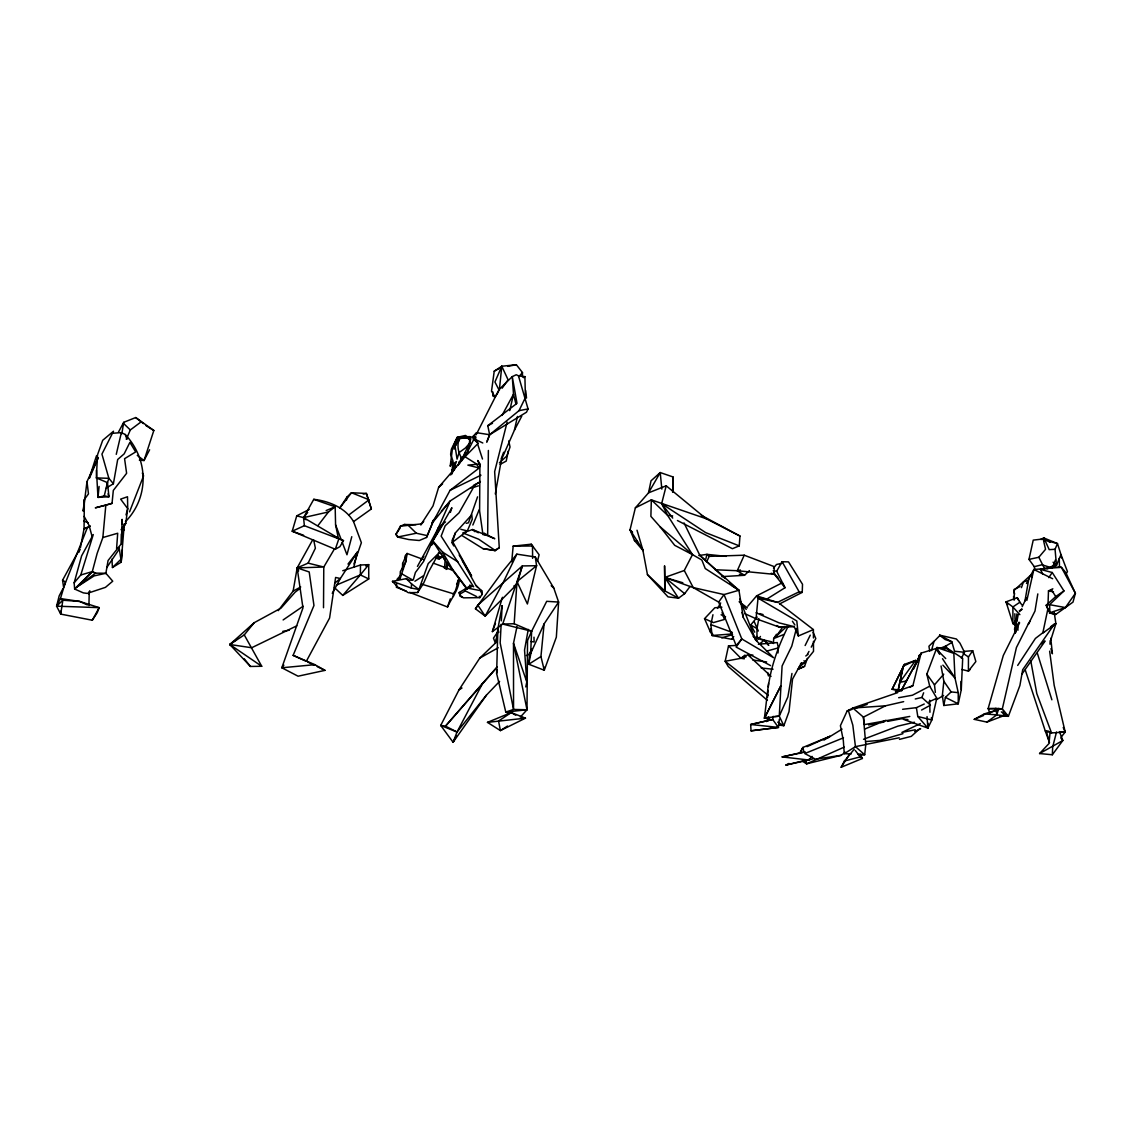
<?xml version="1.0" encoding="UTF-8"?>
<svg xmlns="http://www.w3.org/2000/svg" width="1132" height="1132" viewBox="0 0 1132 1132"><rect width="100%" height="100%" fill="white"/><g stroke="black" fill="none" stroke-linecap="round" stroke-linejoin="round"><path stroke-width="1.5" d="M522.46 377.041L522.475 372.555L516.362 364.73L501.787 366.259L494.231 371.183L491.514 391.233L495.052 397.007L498.448 391.799M526.507 398.082L525.687 390.554M798.343 635.986L794.211 626.661L779.821 627.298L756.049 618.737L758.03 598.092L756.615 595.871L782.353 582.754L785 587.734L767.057 598.955L758.03 598.092L796.815 620.987L798.343 635.986L813.399 629.59L813.441 637.967M963.955 651.409L972.699 650.702L968.454 656.942L968.398 671.106L961.832 669.465M323.511 607.714L323.78 567.019L334.506 548.822M451.541 461.474L452.942 469.469L453.012 461.177L450.621 454.272L451.413 449.135L457.229 437.32L465.493 435.452L468.86 437.928L469.766 440.051L469.299 443.574L462.394 458.036M106.861 485.331L107.455 482.628L96.333 477.902L97.536 454.767L102.701 440.306L113.497 431.235L101.937 454.102L108.87 478.327L107.455 482.628L108.955 496.736L97.989 497.401L96.404 470.205M756.884 641.278L757.011 628.515L758.85 618.567M672.818 491.076L672.988 476.94L660.225 472.553L651.013 480.831L648.523 492.845L635.363 507.858L630.043 529.833L634.444 540.473L643.231 550.803M342.784 595.404L360.358 574.914L360.485 565.01L368.707 564.642L368.749 578.947L342.784 595.404L334.393 587.565M80.429 547.662L84.051 528.8L84.376 499.41L88.466 493.892L86.994 481.609L97.989 457.965M401.082 574.787L397.063 579.301L399.992 579.032C402.454 570.528 406.19 562.491 407.096 553.463L423.51 559.533M488.373 450.451L487.666 535.252L494.797 538.719L472.539 529.55L462.818 532.931L478.638 539.2L495.377 550.562L499.269 547.732L494.656 471.634L507.136 422.123M520.324 717.108L527.003 709.764L527.526 640.981M452.248 472.412L452.333 468.153L454.073 463.724M88.919 605.634L89.244 591.512M672.649 492.293L672.988 476.94M1014.838 613.756L1015.432 632.873L1015.531 628.501M111.898 559.137L112.45 567.528L121.181 562.194L124.294 523.607M508.763 713.457L505.778 712.056L496.623 673.399L497.854 629.137L502.155 605.648L501.335 620.874M105.828 573.556L108.064 560.552L121.407 543.671L122.129 519.347L121.747 524.286M1017.894 630.298L1017.993 627.057L1015.036 631.897L1016.281 625.02M779.552 603.936L802.234 592.376L802.517 584.282L788.495 561.882L782.099 561.727L776.679 571.221L785 587.734L773.538 573.117M1047.864 608.959L1042.798 633.085L1055.901 623.69L1054.175 612.285M1048.034 604.021L1048.487 590.847L1052.845 588.796M402.398 569.58L402.652 563.467L407.096 553.463L405.058 556.081L405.921 561.911L400.332 571.561L399.992 579.032M526.38 655.584L530.653 653.419L531.63 631.246L546.699 601.318L558.614 602.068L556.336 637.175L544.266 670.229L528.729 664.229L529.818 652.287M941.074 665.998L943.847 681.252L942.333 695.656L943.791 705.491L958.252 703.821L961.28 689.657L962.695 658.315L948.22 649.018L936.914 647.518L926.839 674.177L929.726 686.19L936.801 698.246L931.834 719.966L927.886 728.102L903.704 719.457M408.143 592.701L417.651 592.531L423.623 583.206L428.646 571.688L439.046 552.883L428.207 563.595L418.939 589.503L411.326 588.06L411.524 583.857L406.063 578.494L409.43 580.249L413.265 579.924L415.402 572.509L423.566 561.514L438.749 527.243L445.527 521.937M778.901 725.032L783.839 725.725L779.255 716.146L782.099 665.97L791.777 646.117L796.419 628.486M1050.128 731.612L1049.024 743.498L1039.586 753.544L1052.321 754.761L1052.689 746.922L1056.496 732.064M1049.987 644.193L1050.156 640.684M773.425 643.514L773.68 638.575L776.495 634.26M501.151 624.256L500.16 642.877L513.546 709.439L527.003 709.764L513.504 643.287L517.013 626.52M929.966 712.254L929.669 700.184M526.819 642.113L531.63 631.246L514.169 623.732L516.984 581.636L522.347 565.929L536.568 565.717L535.28 556.972L516.843 554.142L502.495 571.731L475.44 608.804L485.189 616.105L516.885 584.395L522.347 565.929L477.817 605.096L475.44 608.804M767.553 697.27L768.048 690.364M768.288 686.912C771.034 666.04 778.476 645.792 787.787 627.001M777.981 652.98L778.349 647.872L777.245 642.566L758.355 644.25M116.582 548.652L117.7 533.243L102.856 537.544L97.154 553.407L92.3 571.618L74.641 589.036L83.315 592.871L87.221 593.409L105.46 587.352L112.733 581.197L105.899 573.287L95.612 573.132L92.3 571.618L80.768 574.985L74.16 582.824L74.641 589.036L92.3 571.618L95.3 573.259M677.431 520.522L732.418 548.695L739.238 545.865L739.96 536.044L701.26 515.301M1015.432 632.873L1016.876 613.884M396.653 584.098L396.398 587.296L406.289 591.116M444.452 568.391L445.329 558.401M446.065 569.453L446.659 562.689M447.154 569L447.607 563.835M102.856 537.544L105.828 505.155L112.04 503.372L113.313 490.425L126.614 473.303L124.577 458.686L135.67 451.923L129.897 442.357L124.166 453.861L117.686 459.507L113.398 483.746L106.266 488.048M476.105 434.83L499.113 389.45L512.272 376.616L516.263 374.749L518.456 375.81L528.064 408.935L526.479 412.218L489.647 434.73L476.657 432.693L473.728 436.075L473.431 439.075L475.341 439.81L475.61 436.895L473.275 436.174L473.431 439.075L477.633 442.725M511.706 561.797L513.164 546.148L531.248 544.195L539.101 554.737L537.502 561.246M84.221 507.872L83.273 510.985L84.376 499.41M1031.804 577.221L1032.115 573.853L1013.72 590.734L1014.654 594.074M544.266 667.144L544.266 670.229L540.94 656.56L544.11 623.874L558.614 602.068L553.803 588.088L535.28 556.972M99.107 486.463L97.989 497.401L104.257 495.915L108.955 496.736L108.064 493.835M501.787 366.259L499.297 390.483L494.925 381.993L501.787 366.259L508.084 379.786L502.141 388.205M851.08 754.011L844.274 753.657L843.326 740.498L840.411 725.669L847.146 710.967L852.877 708.038L863.405 717.136L865.782 744.601L864.692 754.719L857.886 754.365M122.765 535.974L123.346 530.738M773.255 716.315L772.675 719.457L750.658 724.508L751.054 730.819L778.42 727.409L779.354 719.216M791.961 673.455L787.858 696.93L779.255 716.146L764.425 718.183L768.529 683.459M83.273 510.985L86.994 481.609M475.341 439.81L475.61 436.895M460.908 460.894L461.332 457.71C457.993 451.569 456.281 443.574 460.342 437.362L469.624 438.254M710.896 628.699L710.429 632.109L712.82 634.316M473.035 488.217L459.012 512.895L445.173 525.772L441.14 536.129L473.615 586.758L469.907 585.286L470.077 586.036L459.309 592.446L460.399 596.352L463.568 597.837L479.756 597.654L481.991 594.569L481.808 590.904L475.78 585.272L462.351 560.764M499.608 681.337L486.463 695.105L453.083 742.238L440.702 725.428L459.068 689.756L479.756 658.131L495.858 642.651L497.854 629.137L498.844 632.349M122.355 549.756L121.181 562.194M918.802 658.541L919.34 655.117L918.137 659.97M464.177 457.286L464.856 453.026M1037.818 593.904L1034.988 611.039L1028.408 624.114L1030.007 621.199M495.858 642.651L498.434 627.51M501.575 609.002L502.155 605.648M278.246 610.657L293.117 591.116L297.164 567.896L312.559 540.063M1022.196 606.681L1024.969 600.936L1028.79 578.976L1033.856 569.481L1061.363 567.302L1065.835 572.622L1075.4 593.281L1072.995 602.111L1055.732 614.45L1049.336 612.964M439.683 558.515L439.994 556.774L437.306 555.529L436.061 556.76L438.862 559.151L442.173 556.817L439.683 558.515L436.202 558.019M495.292 493.962L501.377 459.776L514.452 430.089L521.753 416.152M528.248 629.406L524.54 650.079L526.805 681.959L525.772 686.912M1016.904 621.595L1018.163 614.718M452.942 469.469L454.13 463.229L456.422 461.545L453.89 468.393M346.378 500.344L347.015 497.005L351.472 492.745L366.386 493.439L371.353 508.961L353.552 521.626L361.377 542.709L353.976 563.92M531.814 648.778L528.729 664.229L540.94 656.56M943.791 705.491L945.418 697.397L951.106 691.893L958.238 692.671L958.252 703.821L945.418 697.397M508.254 451.173L506.23 461.092L500.047 464.389M733.394 637.189L731.725 639.311L712.099 635.505L710.854 624.609L712.948 614.733M915.576 660.395L903.336 666.097L898.171 690.308L892.115 689.275L904.454 664.357L915.576 660.395L899.756 682.37L898.171 690.308L901.553 690.294M453.989 449.192L456.804 440.277L458.276 438.975L465.054 437.688L467.389 437.914L469.766 440.051M496.623 673.399L497.344 670.073M737.3 645.382L728.527 645.848L725.173 661.272L728.258 666.536L767.397 700.354M514.452 430.089L517.451 416.449M903.336 666.097L899.756 682.37L906.534 680.969M1034.874 569.778L1034.294 566.679L1028.974 559.392L1033.233 540.12L1043.18 538.959L1050.086 542.228M1026.851 600.427L1033.856 569.481L1052.661 578.735M509.754 410.619L513.504 394.191L512.272 376.616L516.999 403.317L487.793 425.674L489.647 434.73L486.774 442.343M116.256 454.342L121.365 432.622L125.256 434.504C148.561 459.323 149.481 496.948 125.426 521.739M121.831 433.768L123.728 422.321L135.699 417.552L143.396 423.594M353.821 567.174L357.429 552.034L348.005 564.047M104.257 495.915L107.455 482.628M92.3 620.223L99.177 607.643L56.6 606.172L60.435 598.573L79.679 601.432L99.177 607.643L97.253 612.667L92.3 620.223L60.718 614.11L56.6 606.172L59.175 595.885L62.883 588.782M705.731 559.307L706.976 554.355L726.263 556.364M909.774 687.308L912.873 685.709L921.094 653.122L935.853 648.579L945.715 658.569M459.38 578.339C459.111 589.814 451.725 597.272 447.55 606.993L409.6 592.376M739.96 536.044L706.127 518.697L666.21 485.798L661.654 503.627L667.611 515.357L692.487 554.623L701.854 560.029L705.25 568.547L738.941 590.253L743.285 617.393L755.752 640.104L773.538 657.706L741.8 638.957L724.041 594.569L693.237 587.593L664.767 577.433L664.569 565.83L664.795 590.89L678.535 598.177L684.662 593.663L690.124 586.376M351.783 536.695L346.972 554.765L342.175 542.171M126.006 514.933L127.718 508.622L127.506 496.75L120.629 499.127L127.718 508.622L125.751 523.267L121.633 530.965M74.16 582.824L81.631 555.812L93.263 534.573L80.768 574.985M452.234 472.851L456.055 466.37M931.466 650.546L934.013 641.42L939.885 635.477M514.169 623.732L502.693 624.072L492.378 631.614L502.41 597.3M309.22 509.442L296.74 515.852L292.212 531.219L335.298 549.275L339.897 546.657L343.491 540.629L304.366 525.687L292.212 531.219L303.631 535.266M467.134 453.394L470.799 438.749L469.822 436.627L460.554 436.91M482.487 459.012L477.577 443.928L465.011 456.748L438.65 487.269L433.018 505.919L420.722 524.937L423.708 521.428M459.281 578.112L455.389 590.862L453.295 593.748L453.423 596.465M458.149 465.365L459.139 462.125L462.493 459.479M711.405 628.939L710.429 632.109L704.543 618.666L714.83 607.757L721.876 607.219M1003.277 710.641L1003.617 715.749L996.783 714.872L996.146 710.259L984.316 713.91L974.256 719.358L986.92 722.103L996.783 714.872L998.792 708.377M1050.751 640.174L1055.901 623.69M415.883 524.696L404.35 524.498L400.36 526.224L395.917 534.346L397.615 537.035L408.793 539.554L419.279 540.502L426.523 537.474L432.99 522.036L450.055 490.326L479.204 467.997L480.35 463.978L467.87 465.139L479.204 467.997L476.317 463.865L465.011 456.748L474.52 437.971M459.422 463.752L461.332 457.71L464.276 456.295M135.699 417.552L153.825 430.5L144.033 460.526L139.363 460.144M450.38 512.372L451.88 507.702L432.792 540.94L444.041 558.868L467.106 589.291M89.216 478.256L96.475 455.786M477.562 496.835L468.478 522.814L466.2 523.309M88.749 594.144L89.838 590.805M452.22 542.44L467.346 530.922L472.242 519.291L471.761 514.819L455.446 532.776L452.036 542.936L453.819 545.949M457.795 582.216L458.785 579.301M516.433 583.263L502.693 624.072L531.63 631.246M335.298 549.275L338.949 538.521L303.56 517.621L296.74 515.852M447.55 606.993L450.31 598.842M1021.446 587.635L1023.37 582.117L1026.413 580.773M798.187 669.196L804.569 666.323L807.357 658.399M79.495 549.232L62.571 580.207L63.618 587.367L87.249 527.922L90.164 526.253M999.683 715.962L1008.371 716.33L1019.904 685.497L1022.691 669.734L1054.684 623.69L1050.553 626.845M501.165 458.814L503.641 452.234M492.378 631.614L495.462 623.435M915.264 698.982L921.887 697.453L923.641 692.798M456.606 584.452L458.432 579.683M497.316 666.79L482.6 683.374L457.017 732.036L453.083 742.238L456.323 736.14M129.529 511.876L143.58 475.865L142.321 473.006M1052.265 567.995L1055.505 559.816M451.003 464.247L450.182 466.299L452.46 448.583L457.229 437.32L460.554 437.377M487.17 440.942L489.647 434.73L519.008 410.661L525.404 397.573L524.908 376.631L518.456 375.81M919.778 656.376L921.094 653.122L901.313 690.534L918.943 657.918M426.523 537.474L433.57 520.083L436.924 516.249M455.814 466.271L454.229 469.822M1052.109 567.656L1056.481 565.222L1060.981 554.595L1057.472 543.558L1043.93 537.997L1041.044 539.2M472.851 525.022L479.133 509.825M1019.621 622.798L1003.306 655.485L988.123 708.632L989.849 712.806M293.131 655.357L313.96 605.493L309.206 571.971L297.164 567.896L302.966 607.898L281.826 667.781L298.07 676.2L324.997 670.37L314.852 664.668L293.131 655.357L306.305 661.329L329.582 618.058L335.61 577.462L340.378 578.509L357.429 552.034M417.651 592.531L418.939 589.503L411.524 583.857M1051.741 566.311L1056.481 565.222L1055.052 549.289L1057.472 543.558L1049.265 541.379M126.303 439.315L130.321 429.962L141.132 421.84M89.371 478.284L98.201 457.922M78.731 552.543L80.103 549.374M455.446 532.776L452.036 540.601L471.605 576.061L459.153 554.977M417.439 566.425L437.532 529.649L449.149 503.457M766.449 721.579L768.571 716.797M749.426 570.613L744.516 575.297L737.257 570.726L744.233 555.204L773.948 566.524L774.5 574.363L737.257 570.726L715.155 569.75M530.653 653.419L544.11 623.874M706.552 562.08L709.198 556.378L744.233 555.204M944.498 648.877L945.857 646.004L951.913 642.452M516.843 554.142L503.301 582.244L485.189 616.105L477.817 605.096M768.402 720.518L772.675 719.457L778.42 727.409L750.658 724.508L768.402 720.518L769.873 717.49M298.636 570.91L297.164 567.896L308.088 563.128L315.375 548.213L313.734 540.134M1024.969 600.936L1026.384 598.05M913.552 669.069L919 657.961M805.121 645.523L810.257 635.165M904.454 664.357L892.115 689.275L897.223 689.685M443.15 523.706L437.532 529.649L438.749 527.243M1028.62 623.322L1016.409 647.575L1002.329 708.873L1008.371 716.33L1005.499 715.65M764.425 718.183L780.684 686.148L764.425 718.183L767.199 717.264M1026.469 583.504L1028.79 578.976M149.608 449.758L144.033 460.526L137.283 455.389M637.019 530.215L642.792 549.727L647.447 574.646L664.795 590.89L664.767 577.433L684.28 570.5L692.487 554.623L660.083 526.748L650.886 516.362L651.339 499.849L706.127 518.697M860.051 754.039L862.386 758.454L841.175 767.27L844.401 761.029L854.278 749.172M961.365 658.272L964.492 652.287L959.964 643.146L956.37 638.986L939.631 635.165L945.135 639.495L951.786 641.731L954.559 651.24L964.492 652.287M450.692 474.959L452.701 471.124M468.436 588.074L469.907 585.286M807.456 654.282L808.97 651.424M811.248 647.122L815.804 638.519L813.13 632.293M118.506 432.042L123.728 422.321M799.659 753.445L802.885 747.46L829.855 736.366L823.912 740.13M502 415.444L513.504 394.191L515.923 404.011M121.223 529.833L125.751 523.267L123.515 525.927M801.47 662.729L792.542 679.087L789.004 711.632L783.839 725.725L777.741 722.159M332.242 593.366L340.378 578.509L335.072 582.853M304.366 525.687L303.56 517.621L313.762 499.339C328.917 500.981 345.67 507.928 353.552 521.626M799.829 753.332L802.885 747.46L803.989 752.37M717.532 608.422L720.688 602.96M760.435 636.439L758.751 639.325L757.152 636.453M460.342 437.362L455.106 446.319L457.059 459.139L459.054 452.588L465.45 447.975L470.502 442.272M431.929 522.857L433.57 520.083M442.881 524.54L432.792 540.94L442.612 552.119L452.432 569.141L466.681 588.116M1065.693 574.433L1067.462 571.632L1060.981 554.595L1061.476 557.892M841.175 767.27L844.967 761.383M846.863 758.44L849.707 754.025M1017.696 665.418L1035.412 638.434L1043.676 632.109M993.854 711.264L995.75 708.377L1002.329 708.873L988.123 708.632L995.75 708.377L998.551 710.146M347.015 497.005L339.798 507.985L351.472 492.745L369.074 499.778L349.08 514.763M400.275 527.795L395.917 534.346L398.634 537.261M1014.399 629.194L1019.097 622.204M106.634 567.755L118.775 549.784M1048.784 577.631L1052.236 572.509L1040.478 569.41L1042.614 573.924M498.42 630.906L493.467 638.151L495.307 642.82M776.566 635.901L782.537 627.326M1052.236 572.509L1063.953 590.918L1055.746 596.578L1046.209 605.224L1049.902 612.752L1065.396 607.559L1075.4 593.281L1061.363 567.302L1051.373 567.203L1040.478 569.41M1021.828 674.276L1044.808 641.49M731.725 639.311L733.706 636.481M770.567 665.602L736.14 647.08L741.8 638.957L736.182 645.565L718.65 602.082L724.041 594.569L738.941 590.253L699.859 555.388L684.039 522.942M1052.321 754.761L1062.835 740.512L1059.453 731.583M420.807 560.382L423.906 556.293M317.993 525.531L328.45 511.961L335.171 506.782L313.762 499.339M437.532 529.649L439.541 527.045M283.877 665.192L281.826 667.781L314.852 664.668M1019.564 611.648L1021.715 608.931M457.017 732.036L445.499 726.121L440.702 725.428L457.017 732.036L486.463 695.105M306.022 519.744L303.56 517.621L307.678 512.485M754.747 632.165L750.742 624.991L757.195 617.011M336.388 585.088L360.358 574.914L368.707 564.642L365.778 566.014M244.257 634.91L261.733 666.281L250.441 666.451L229.81 644.504L244.257 634.91L254.191 622.713L281.005 608.11L295.112 592.192L300.192 588.343M1061.321 736.861L1065.212 732.079L1054.175 685.327L1049.647 651.183M432.99 522.036L450.324 500.868L480.407 481.468M805.347 661.498L813.512 651.353L813.455 641.306M1028.974 559.392L1038.836 557.255L1045.543 549.317L1043.18 538.959M773.481 568.066L776.51 564.486L781.646 563.368M747.785 606.214L756.615 595.871L777.486 602.38L799.135 591.795L802.234 592.376M1042.077 644.136L1044.907 640.839M482.6 683.374L445.499 726.121L497.146 667.13M935.357 692.374L934.48 684.846L943.748 674.163M441.381 511.126L450.324 500.868M518.98 376.532L522.475 372.555M812.054 756.388L808.8 759.997L785.948 765.048L788.99 763.449M473.275 436.174L476.657 432.693M933.787 641.462L928.919 646.245L929.782 651.353M112.45 567.528L120.926 559.321L119.086 547.52M1063.953 590.918L1049.59 604.672L1046.209 605.224L1048.713 611.407M56.6 606.172L62.854 600.215L79.679 601.432L87.39 604.927M431.377 545.299L433.797 542.992M786.938 626.251L773.68 638.575L783.896 634.458M499.41 462.832L506.825 455.998L510.037 447.013L508.749 440.9M970.181 669.451L968.398 671.106L975.855 661.569L972.699 650.702M919.863 728.583L911.317 736.352L899.487 739.38M232.216 646.301L229.81 644.504L254.191 622.713M438.65 487.269L442.612 483.803M798.824 667.427L805.39 662.036L803.989 660.734M523.607 377.692L524.908 376.631M121.365 529.224L123.445 527.526M759.586 643.938L764.326 640.118L771.911 641.844M744.998 655.074L740.951 658.3L725.173 661.272L768.345 695.373M439.994 556.774L437.433 558.713L437.306 555.529M802.574 761.298L806.564 763.831L841.189 755.313L845.307 752.256M95.612 573.132L76.877 586.97L94.14 575.891L105.899 573.287M261.733 666.281L229.81 644.504L236.574 639.608M805.786 655.994L807.951 654.423M915.802 661.654L918.462 659.815M283.127 619.94L303.093 606.243M1015.673 625.189L1012.914 623.548L1006.037 601.856L1017.258 597.682L1019.89 602.224L1012.885 606.95L1012.914 623.548L1015.701 625.6M414.906 581.24L423.297 575.863M507.476 726.051L500.401 730.593L487.482 722.372L511.24 712.566L525.46 718.155L500.401 730.593L498.561 720.999L511.24 712.566L515.725 715.212M844.274 753.657L855.452 746.625L865.782 744.601M827.025 738.389L842.067 729.107M459.139 462.125L461.998 460.413M459.068 689.756L461.983 688.03M936.263 699.802L943.607 695.458M460.399 596.352L459.748 594.173L465.323 590.932L476.699 596.592M461.941 535.521L482.954 548.624L494.458 550.492L499.269 547.732M479.756 658.131L498.193 647.745M1041.1 539.582L1043.93 537.997L1049.208 549.643L1055.052 549.289M494.231 371.183L500.726 367.631M921.589 710.019L930.433 705.194L921.887 697.453M293.117 591.116L300.716 586.984M513.829 586.051L516.885 584.395M929.726 686.19L912.449 695.218L898.667 697.722M903.661 701.642L885.422 705.83L863.405 717.136L864.452 724.607L909.803 716.443M1019.295 610.785L1022.097 609.356M487.793 425.674L492.491 423.283M1039.586 753.544L1062.835 740.512L1060.811 737.894M635.363 507.858L651.339 499.849L667.611 515.357L672.649 515.881M450.055 490.326L480.958 475.185M296.796 625.826L251.7 647.745L229.81 644.504M473.799 485.161L479.869 482.232M1020.073 586.546L1014.088 589.432L1014.413 599.861M920.245 723.659L901.907 732.418L915.25 729.758M90.065 525.97L84.051 528.8L87.249 527.922M902.6 709.297L916.396 707.656L924.236 704.033M928.947 701.868L936.801 698.246M914.642 731.555L920.67 728.782M806.989 746.667L829.855 736.366M798.145 669.196L804.569 666.323M844.231 747.106L806.564 763.831L805.828 760.562M326.143 510.56L335.171 506.782L335.581 524.852L338.298 537.955M974.256 719.358L983.637 715.452M989.892 712.863L996.146 710.259M864.65 729.079L885.889 720.292M939.928 648.424L945.857 646.004L948.559 650.065M843.482 737.809L804.753 753.558L815.549 759.19L841.189 755.313M666.21 485.798L648.523 492.845L660.225 472.553L661.838 489.137M1046.888 568.943L1051.373 567.203M863.546 739.281L897.846 726.15L914.472 722.23M986.92 722.103L1003.617 715.749M800.522 663.805L805.39 662.036M912.873 685.709L895.398 691.864L901.879 690.676M897.789 692.6L852.877 708.038L885.422 705.83M847.146 710.967L852.155 709.325M855.495 708.222L867.183 704.387M342.77 570.726L360.485 565.01M721.692 637.868L732.574 634.599M902.982 733.663L879.762 740.385L865.824 741.545M470.572 488.118L478.482 485.84M438.438 552.727L440.051 552.26L442.103 554.142M746.059 656.885L740.951 658.3L728.527 645.848M749.455 655.937L752.851 654.989M766.449 651.197L778.349 647.872M813.483 758.695L808.8 759.997L782.155 756.912L804.357 751.874M112.04 503.372L95.314 507.844L105.828 505.155M844.401 761.029L860.207 756.884L862.386 758.454M1034.294 566.679L1041.935 564.783L1050.793 567.528M785.948 765.048L809.437 759.346M737.257 570.726L740.427 570.004M303.56 517.621L328.45 511.961M782.155 756.912L805.333 751.988M397.615 537.035L416.321 533.229L427.118 535.592M865.612 744.474L899.204 737.781M406.247 578.65L392.436 581.367L397.771 587.126L407.506 592.093M519.008 410.661L528.064 408.935M868.598 724.947L877.215 723.32M880.668 722.669L884.106 722.018M887.559 721.367L901.355 718.763L907.935 719.598M507.674 366.343L516.362 364.73M363.146 494.033L366.386 493.439L371.353 508.961M282.788 631.345L289.24 630.213M776.863 625.501L779.821 627.298L783.202 626.774M779.821 627.298L784.844 626.52M400.36 526.224L421.189 523.918M698.784 555.515L706.976 554.355L709.198 556.378M467.558 587.692L471.082 587.211M487.482 722.372L525.46 718.155L521.951 717.957M751.054 730.819L778.42 727.409M527.003 709.764L505.778 712.056L513.546 709.439L513.504 643.287L526.805 681.959M732.319 633.934L712.099 635.505L710.344 629.307M113.03 433.245L121.365 432.622M472.723 486.534L475.511 486.35M774.684 716.429L779.255 716.146M1025.295 670.102L1045.289 731.003L1051.529 732.928L1065.212 732.079L1063.231 727.508M721.905 576.641L744.516 575.297L739.366 574.334M297.164 567.896L323.78 567.019L308.088 563.128M513.164 546.148L532.493 545.992L532.62 558.345M96.333 477.902L108.87 478.327L113.398 483.746M1048.614 731.173L1045.289 731.003L1049.477 742.521L1046.265 731.003M1060.231 731.81L1065.212 732.079M861.593 754.549L864.692 754.719L855.452 746.625L852.821 725.188L848.363 710.472M984.316 713.91L996.783 714.872M494.458 550.492L495.377 550.562L482.954 548.624M761.199 667.993L773.043 669.224M766.647 661.937L752.851 660.013M482.84 534.587L487.666 535.252L484.029 533.059M760.959 639.651L764.326 640.118L768.571 645.155M744.347 658.796L740.951 658.3L747.842 654.791L771.048 676.384M773.198 570.712L776.679 571.221M530.823 641.476L534.12 641.957L533.993 637.175M404.35 524.498L408.044 525.107L416.321 533.229M1065.396 607.559L1049.59 604.672L1049.902 612.752L1055.732 614.45M481.808 590.904L468.563 588.315L465.309 589.178L465.323 590.932M1048.487 590.847L1053.482 591.909M758.03 598.092L777.486 602.38M469.822 436.627L474.039 437.66M460.823 529.295L467.346 530.922M916.396 707.656L917.783 716.471L931.834 719.966L931.311 717.815M794.211 626.661L779.099 622.869L756.077 612.737M647.447 574.646L668.05 596.889L678.535 598.177L664.767 577.433L682.822 582.754M634.444 540.473L637.5 541.393M759.77 613.586L763.109 614.591M421.528 584.112L453.295 593.748M753.19 636.58L764.326 640.118L768.685 645.297M771.203 573.245L774.5 574.363M411.326 588.06L392.436 581.367L393.398 581.876M710.854 624.609L732.376 632.463M433.372 563.17L453.069 570.443M83.669 521.031L88.367 522.8M739.238 545.865L705.604 532.578L661.654 503.627L672.719 518.102M456.804 440.277L458.785 441.084M744.63 613.601L756.049 618.737M721.098 614.789L725.57 616.784M704.543 618.666L713.344 622.614L724.353 619.487L722.103 612.539M334.294 536.497L343.491 540.629M153.825 430.5L145.957 425.604M475.284 439.428L482.798 442.994M360.358 574.914L368.749 578.947M307.862 662.078L314.102 665.092M317.215 666.607L324.997 670.37M692.487 554.623L674.7 545.327L660.083 526.748M939.631 635.165L951.786 641.731M478.341 532.762L472.539 529.55L474.902 531.686M492.816 391.898L493.099 395.917L495.052 397.007M402.143 574.051L412.345 579.81M718.65 602.082L693.237 587.593L684.28 570.5M750.742 624.991L756.855 628.543M732.291 585.937L735.22 587.692L730.168 583.079M493.099 395.917L495.278 397.219M62.571 580.207L65.444 582.004L60.435 598.573L62.854 600.215L60.718 614.11L60.406 611.238M1001.353 711.915L1008.371 716.33M442.612 552.119L458.021 561.996M963.12 653.447L968.454 656.942M736.465 588.541L738.941 590.253M813.399 629.59L779.283 603.356M462.563 597.215L459.719 595.135L459.309 592.446L459.748 594.173M739.125 601.743L747.375 607.87M664.767 577.433L684.662 593.663M948.22 649.018L950.597 651.112M1053.071 562.194L1056.481 565.222M699.859 555.388L725.117 578.466M551.213 585.711L553.803 588.088M124.124 424.005L130.321 429.962M642.792 549.727L630.043 529.833L632.562 532.295M475.27 440.447L478.312 443.546M942.885 665.149L954.983 677.927L958.238 692.671M740.314 603.016L746.257 609.37M1019.861 614.662L1012.885 606.95L1006.037 601.856L1007.65 604.898M773.637 572.919L777.995 577.844M917.783 716.471L927.886 728.102L927.886 723.249M475.78 585.272L477.718 587.565M244.243 658.81L250.441 666.451M479.459 462.818L477.662 460.498L479.897 465.563L479.6 510.957L482.798 533.54M855.268 750.459L860.207 756.884M1019.89 602.224L1021.998 605.054M630.043 529.833L632.095 532.606M926.839 674.177L934.48 684.846M531.248 544.195L532.493 545.992M943.847 681.252L951.106 691.893M1044.723 568.915L1038.836 557.255M792.414 621.227L794.905 624.977M935.853 648.579L939.659 654.324M942.517 658.683L954.983 677.927L953.837 653.376L936.914 647.518L939.56 653.051M1051.402 589.715L1055.746 596.578M782.099 561.727L799.135 591.795M84.108 516.348L89.088 525.418L92.3 537.261M1017.258 597.682L1018.743 600.469M758.313 631.005L754.379 622.006M122.596 526.861L124.124 530.002M1043.93 537.997L1045.133 540.785M739.72 599.153L755.752 640.104M335.581 524.852L340.973 539.016M1051.529 732.928L1036.813 693.619L1030.771 660.89M479.26 596.281L479.756 597.654M125.256 434.504L126.968 439.287M1037.436 653.489L1051.869 699.802M1050.963 648.664L1052.392 653.758L1050.765 638.264M741.941 612.44L743.285 617.393M481.553 592.715L480.958 590.253L481.991 594.569M767.708 672.55L768.43 675.931M443.475 555.557L444.041 558.868M451.654 469.752L452.22 473.827M455.375 441.989L455.715 445.315M402.652 563.467L403.133 569.099M927.051 716.613L927.886 728.102M1013.55 596.423L1013.791 599.875M1015.206 620.619L1015.913 630.991M960.912 681.436L961.28 689.657M1059.269 558.444L1059.495 566.962M121.379 534.035L121.407 543.671M536.568 565.717L527.399 603.979L516.984 581.636L536.568 565.717"/></g></svg>
